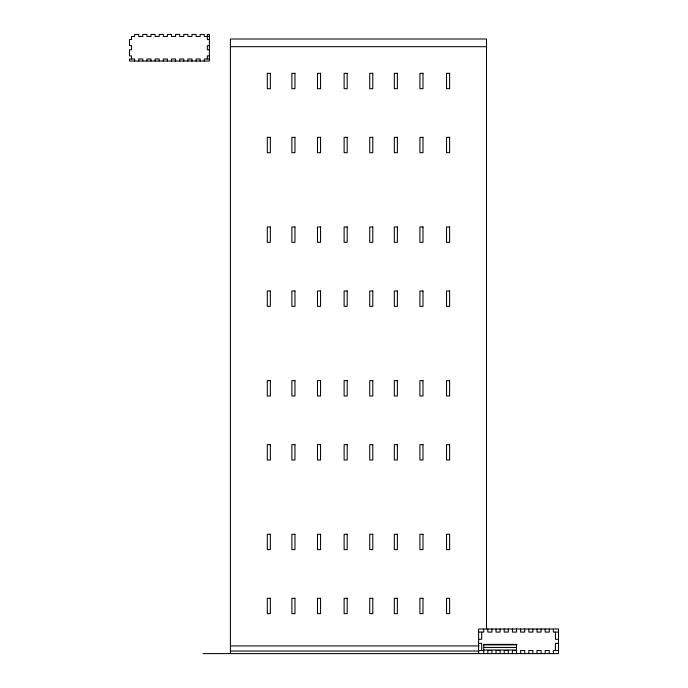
<?xml version="1.0" encoding="UTF-8"?>
<svg xmlns="http://www.w3.org/2000/svg" width="688" height="688" viewBox="0 0 688 688"><rect width="100%" height="100%" fill="white"/><g stroke="black" fill="none" stroke-linecap="round" stroke-linejoin="round"><path stroke-width="1.03" d="M209.393 36.447L204.267 36.447L204.267 34.4L200.174 34.4L200.174 36.447L196.08 36.447L196.08 34.4L191.978 34.4L191.978 36.447L187.884 36.447L187.884 34.4L183.782 34.4L183.782 36.447L179.688 36.447L179.688 34.4L175.586 34.4L175.586 36.447L171.493 36.447L171.493 34.4L167.399 34.4L167.399 36.447L163.297 36.447L163.297 34.4L159.203 34.4L159.203 36.447L155.101 36.447L155.101 34.4L151.007 34.4L151.007 36.447L146.905 36.447L146.905 34.4L142.812 34.4L142.812 36.447L138.718 36.447L138.718 34.4L134.616 34.4L134.616 36.447L131.546 36.447L131.546 39.526L129.499 39.526L129.499 45.666L131.546 45.666L131.546 49.768L129.499 49.768L129.499 55.909L131.546 55.909L131.546 58.987M209.393 39.526L207.346 39.526L207.346 34.4L209.393 34.4L209.393 61.034L129.499 61.034L129.499 58.987L134.616 58.987L134.616 61.034M209.393 45.666L207.346 45.666L207.346 49.768L209.393 49.768M230.42 46.689L486.502 46.689M209.393 55.909L207.346 55.909L207.346 58.987M209.393 58.987L204.267 58.987L204.267 61.034M478.607 632.091L483.733 632.091L483.733 629.013M558.501 632.091L553.384 632.091L553.384 629.013M478.607 639.264L481.677 639.264L481.677 632.091M558.501 639.264L555.431 639.264L555.431 632.091M478.607 643.357L481.677 643.357L481.677 650.53M558.501 643.357L555.431 643.357L555.431 650.53M516.998 644.381L483.75 644.381L483.733 653.6M483.733 644.897L516.507 644.897M230.42 645.92L478.994 645.92M483.75 647.451L516.49 647.451M483.733 650.014L516.507 650.014M478.607 650.53L483.733 650.53M516.507 650.53L512.414 650.53L512.414 653.6M558.501 650.53L553.384 650.53L553.384 653.6M230.42 651.037L478.994 651.037M203.089 653.6L558.501 653.6L558.501 629.013L478.607 629.013L478.607 653.6M549.282 629.013L549.282 632.091L545.188 632.091L545.188 629.013M549.282 653.6L549.282 650.53L545.188 650.53L545.188 653.6M541.095 629.013L541.095 632.091L536.993 632.091L536.993 629.013M541.095 653.6L541.095 650.53L536.993 650.53L536.993 653.6M532.899 629.013L532.899 632.091L528.797 632.091L528.797 629.013M532.899 653.6L532.899 650.53L528.797 650.53L528.797 653.6M524.703 629.013L524.703 632.091L520.601 632.091L520.601 629.013M524.703 653.6L524.703 650.53L520.601 650.53L520.601 653.6M516.507 629.013L516.507 632.091L512.414 632.091L512.414 629.013M516.507 644.381L516.507 653.6M508.312 629.013L508.312 632.091L504.218 632.091L504.218 629.013M508.312 653.6L508.312 650.53L504.218 650.53L504.218 653.6M500.116 629.013L500.116 632.091L496.022 632.091L496.022 629.013M500.116 653.6L500.116 650.53L496.022 650.53L496.022 653.6M491.92 629.013L491.92 632.091L487.826 632.091L487.826 629.013M491.92 653.6L491.92 650.53L487.826 650.53L487.826 653.6M486.502 628.884L486.502 39.01L230.42 39.01L230.42 653.6M200.174 61.034L200.174 58.987L196.08 58.987L196.08 61.034M191.978 61.034L191.978 58.987L187.884 58.987L187.884 61.034M183.782 61.034L183.782 58.987L179.688 58.987L179.688 61.034M175.586 61.034L175.586 58.987L171.493 58.987L171.493 61.034M167.399 61.034L167.399 58.987L163.297 58.987L163.297 61.034M159.203 61.034L159.203 58.987L155.101 58.987L155.101 61.034M151.007 61.034L151.007 58.987L146.905 58.987L146.905 61.034M142.812 61.034L142.812 58.987L138.718 58.987L138.718 61.034M270.367 73.324L267.297 73.324L267.297 88.692L270.367 88.692L270.367 73.324M294.954 73.324L291.875 73.324L291.875 88.692L294.954 88.692L294.954 73.324M320.556 73.324L317.486 73.324L317.486 88.692L320.556 88.692L320.556 73.324M347.191 73.324L344.12 73.324L344.12 88.692L347.191 88.692L347.191 73.324M372.801 73.324L369.723 73.324L369.723 88.692L372.801 88.692L372.801 73.324M397.38 73.324L394.31 73.324L394.31 88.692L397.38 88.692L397.38 73.324M422.991 73.324L419.921 73.324L419.921 88.692L422.991 88.692L422.991 73.324M449.625 73.324L446.546 73.324L446.546 88.692L449.625 88.692L449.625 73.324M270.367 137.342L267.297 137.342L267.297 152.71L270.367 152.71L270.367 137.342M294.954 137.342L291.875 137.342L291.875 152.71L294.954 152.71L294.954 137.342M320.556 137.342L317.486 137.342L317.486 152.71L320.556 152.71L320.556 137.342M347.191 137.342L344.12 137.342L344.12 152.71L347.191 152.71L347.191 137.342M372.801 137.342L369.723 137.342L369.723 152.71L372.801 152.71L372.801 137.342M397.38 137.342L394.31 137.342L394.31 152.71L397.38 152.71L397.38 137.342M422.991 137.342L419.921 137.342L419.921 152.71L422.991 152.71L422.991 137.342M449.625 137.342L446.546 137.342L446.546 152.71L449.625 152.71L449.625 137.342M270.367 226.971L267.297 226.971L267.297 242.339L270.367 242.339L270.367 226.971M294.954 226.971L291.875 226.971L291.875 242.339L294.954 242.339L294.954 226.971M320.556 226.971L317.486 226.971L317.486 242.339L320.556 242.339L320.556 226.971M347.191 226.971L344.12 226.971L344.12 242.339L347.191 242.339L347.191 226.971M372.801 226.971L369.723 226.971L369.723 242.339L372.801 242.339L372.801 226.971M397.38 226.971L394.31 226.971L394.31 242.339L397.38 242.339L397.38 226.971M422.991 226.971L419.921 226.971L419.921 242.339L422.991 242.339L422.991 226.971M449.625 226.971L446.546 226.971L446.546 242.339L449.625 242.339L449.625 226.971M270.367 290.99L267.297 290.99L267.297 306.358L270.367 306.358L270.367 290.99M294.954 290.99L291.875 290.99L291.875 306.358L294.954 306.358L294.954 290.99M320.556 290.99L317.486 290.99L317.486 306.358L320.556 306.358L320.556 290.99M347.191 290.99L344.12 290.99L344.12 306.358L347.191 306.358L347.191 290.99M372.801 290.99L369.723 290.99L369.723 306.358L372.801 306.358L372.801 290.99M397.38 290.99L394.31 290.99L394.31 306.358L397.38 306.358L397.38 290.99M422.991 290.99L419.921 290.99L419.921 306.358L422.991 306.358L422.991 290.99M449.625 290.99L446.546 290.99L446.546 306.358L449.625 306.358L449.625 290.99M270.367 380.619L267.297 380.619L267.297 395.987L270.367 395.987L270.367 380.619M294.954 380.619L291.875 380.619L291.875 395.987L294.954 395.987L294.954 380.619M320.556 380.619L317.486 380.619L317.486 395.987L320.556 395.987L320.556 380.619M347.191 380.619L344.12 380.619L344.12 395.987L347.191 395.987L347.191 380.619M372.801 380.619L369.723 380.619L369.723 395.987L372.801 395.987L372.801 380.619M397.38 380.619L394.31 380.619L394.31 395.987L397.38 395.987L397.38 380.619M422.991 380.619L419.921 380.619L419.921 395.987L422.991 395.987L422.991 380.619M449.625 380.619L446.546 380.619L446.546 395.987L449.625 395.987L449.625 380.619M270.367 444.637L267.297 444.637L267.297 460.005L270.367 460.005L270.367 444.637M294.954 444.637L291.875 444.637L291.875 460.005L294.954 460.005L294.954 444.637M320.556 444.637L317.486 444.637L317.486 460.005L320.556 460.005L320.556 444.637M347.191 444.637L344.12 444.637L344.12 460.005L347.191 460.005L347.191 444.637M372.801 444.637L369.723 444.637L369.723 460.005L372.801 460.005L372.801 444.637M397.38 444.637L394.31 444.637L394.31 460.005L397.38 460.005L397.38 444.637M422.991 444.637L419.921 444.637L419.921 460.005L422.991 460.005L422.991 444.637M449.625 444.637L446.546 444.637L446.546 460.005L449.625 460.005L449.625 444.637M270.367 534.266L267.297 534.266L267.297 549.635L270.367 549.635L270.367 534.266M294.954 534.266L291.875 534.266L291.875 549.635L294.954 549.635L294.954 534.266M320.556 534.266L317.486 534.266L317.486 549.635L320.556 549.635L320.556 534.266M347.191 534.266L344.12 534.266L344.12 549.635L347.191 549.635L347.191 534.266M372.801 534.266L369.723 534.266L369.723 549.635L372.801 549.635L372.801 534.266M397.38 534.266L394.31 534.266L394.31 549.635L397.38 549.635L397.38 534.266M422.991 534.266L419.921 534.266L419.921 549.635L422.991 549.635L422.991 534.266M449.625 534.266L446.546 534.266L446.546 549.635L449.625 549.635L449.625 534.266M270.367 598.285L267.297 598.285L267.297 613.653L270.367 613.653L270.367 598.285M294.954 598.285L291.875 598.285L291.875 613.653L294.954 613.653L294.954 598.285M320.556 598.285L317.486 598.285L317.486 613.653L320.556 613.653L320.556 598.285M347.191 598.285L344.12 598.285L344.12 613.653L347.191 613.653L347.191 598.285M372.801 598.285L369.723 598.285L369.723 613.653L372.801 613.653L372.801 598.285M397.38 598.285L394.31 598.285L394.31 613.653L397.38 613.653L397.38 598.285M422.991 598.285L419.921 598.285L419.921 613.653L422.991 613.653L422.991 598.285M449.625 598.285L446.546 598.285L446.546 613.653L449.625 613.653L449.625 598.285"/></g></svg>
